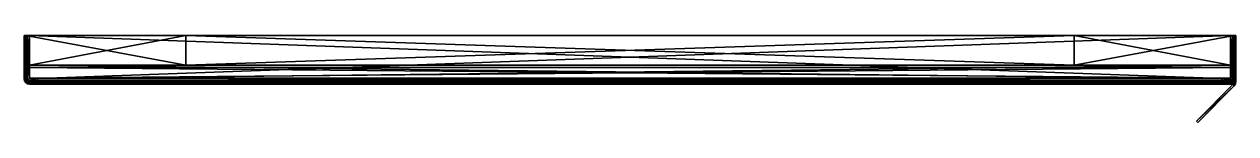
# Model space of a CAD drawing. Header units: centimetres. Extents: x -22.5 to 22.5, y -3.2 to 0.
import ezdxf

# ---------------------------------------------------------------- set-up
doc = ezdxf.new("R2010")
doc.units = ezdxf.units.CM
doc.header["$MEASUREMENT"] = 0
doc.layers.add('ALUMINIUM_FRAME', color=254, linetype='Continuous')
doc.layers.add('CAB_DOOR_GLASS', color=254, linetype='Continuous')

msp = doc.modelspace()

# ---------------------------------------------------------------- meshes
at = {"layer": 'ALUMINIUM_FRAME', "color": 254}
mesh = msp.add_polyface(dxfattribs=at)
corners = [(22.441, -1.741, 66.241), (22.441, 0, 66.241), (22.377, -1.677, 66.285), (22.377, 0, 66.285), (22.3, -1.6, 66.3), (22.3, 0, 66.3), (-22.377, -1.677, 66.285), (-22.3, -1.6, 66.3), (-22.377, 0, 66.285), (-22.3, 0, 66.3), (-22.441, -1.741, 66.241), (-22.441, 0, 66.241), (16.5, 0, 60.3), (-16.5, 0, 60.3), (-22.3, -1.1, 66.1), (-16.5, -1.1, 60.3), (-22.3, -1.6, 66.1), (-22.015, -1.677, 65.815), (-22.059, -1.741, 65.859), (-22.377, -1.785, 66.177), (-22.123, -1.785, 65.923), (-22.3, -1.8, 66.1), (-22.2, -1.8, 66), (-22, -1.6, 65.8), (22.015, -1.677, 65.815), (22.3, -1.6, 66.1), (22.059, -1.741, 65.859), (22.123, -1.785, 65.923), (22.377, -1.785, 66.177), (22.2, -1.8, 66), (22.3, -1.8, 66.1), (22, -1.6, 65.8), (22.3, -1.1, 66.1), (16.5, -1.1, 60.3), (-22.485, -1.677, 0.123), (-22.5, -1.6, 0.2), (-22.485, 0, 0.123), (-22.5, 0, 0.2), (-22.441, -1.741, 0.059), (-22.441, 0, 0.059), (-22.485, -1.677, 66.177), (-22.485, 0, 66.177), (-22.5, -1.6, 66.1), (-22.5, 0, 66.1), (-22.3, -1.1, 0.2), (-16.5, 0, 6), (-16.5, -1.1, 6), (-22.3, -1.6, 0.2), (-22.015, -1.677, 0.485), (-22.059, -1.741, 0.441), (-22.377, -1.785, 0.123), (-22.123, -1.785, 0.377), (-22.3, -1.8, 0.2), (-22.2, -1.8, 0.3), (-22, -1.6, 0.5), (-22.377, -1.677, 0.015), (-22.377, 0, 0.015), (-22.3, -1.6), (-22.3, 0), (22.377, -1.677, 0.015), (22.3, -1.6), (22.377, 0, 0.015), (22.3, 0), (22.441, -1.741, 0.059), (22.441, 0, 0.059), (16.5, 0, 6), (22.3, -1.1, 0.2), (16.5, -1.1, 6), (22.3, -1.6, 0.2), (22.015, -1.677, 0.485), (22.059, -1.741, 0.441), (22.377, -1.785, 0.123), (22.123, -1.785, 0.377), (22.3, -1.8, 0.2), (22.2, -1.8, 0.3), (22, -1.6, 0.5), (22.5, -1.717, 66.1), (22.5, 0, 66.1), (22.496, -1.756, 66.119), (22.485, 0, 66.177), (22.485, -1.794, 66.177), (22.466, -1.828, 66.204), (22.441, -1.859, 66.241), (22.5, -1.717, 0.2), (22.496, -1.756, 0.181), (22.5, 0, 0.2), (22.485, 0, 0.123), (22.485, -1.794, 0.123), (22.466, -1.828, 0.096), (22.441, -1.859, 0.059), (22.4, -1.8, 66.2), (21.037, -3.163, 64.837), (21.086, -3.214, 64.886), (22, -1.8, 65.8), (21.037, -3.163, 1.463), (22.4, -1.8, 0.1), (21.086, -3.214, 1.414), (22, -1.8, 0.5)]
mesh.append_faces([[corners[k] for k in face] for face in [(2, 1, 3), (4, 3, 5), (8, 7, 9), (11, 6, 8), (7, 5, 9), (11, 12, 13), (14, 13, 15), (21, 20, 22), (29, 28, 30), (19, 30, 28), (21, 29, 30), (22, 27, 29), (20, 26, 27), (18, 24, 26), (17, 31, 24), (31, 16, 25), (25, 14, 32), (14, 33, 32), (33, 13, 12), (6, 4, 7), (10, 2, 6), (10, 28, 0), (36, 35, 37), (39, 34, 36), (42, 41, 43), (40, 11, 41), (35, 40, 42), (43, 35, 42), (34, 10, 40), (22, 19, 21), (44, 45, 46), (52, 51, 53), (50, 10, 38), (11, 43, 41), (45, 15, 46), (46, 14, 44), (44, 16, 47), (52, 19, 50), (53, 21, 52), (51, 22, 53), (49, 20, 51), (48, 18, 49), (54, 17, 48), (16, 54, 47), (55, 39, 56), (57, 56, 58), (61, 60, 62), (64, 59, 61), (60, 58, 62), (62, 64, 61), (53, 50, 52), (66, 65, 67), (73, 72, 74), (71, 38, 63), (38, 59, 63), (55, 60, 59), (65, 46, 67), (67, 44, 66), (66, 47, 68), (73, 50, 71), (74, 52, 73), (72, 53, 74), (70, 51, 72), (69, 49, 70), (75, 48, 69), (47, 75, 68), (86, 84, 87), (64, 88, 89), (84, 80, 87), (83, 78, 84), (87, 81, 88), (88, 82, 89), (32, 12, 33), (32, 67, 66), (67, 12, 65), (64, 85, 86), (85, 76, 83), (68, 32, 66), (75, 25, 68), (97, 31, 75), (90, 97, 95), (94, 90, 95), (92, 94, 96), (82, 96, 89)]], dxfattribs={"vtx0": -1, "color": 254})
mesh.append_faces([[corners[k] for k in face] for face in [(5, 1, 9), (11, 14, 10), (18, 10, 17), (19, 20, 21), (26, 0, 27), (27, 28, 29), (0, 32, 1), (12, 1, 33), (18, 10, 20), (20, 19, 22), (10, 14, 11), (39, 44, 38), (49, 38, 48), (50, 51, 52), (49, 38, 51), (51, 50, 53), (38, 44, 39), (64, 66, 63), (70, 63, 69), (71, 72, 73), (85, 84, 86), (86, 88, 64), (1, 32, 82), (91, 82, 90), (97, 68, 95), (89, 66, 64), (65, 1, 64)]], dxfattribs={"vtx0": -1, "vtx1": -1, "color": 254})
mesh.append_faces([[corners[k] for k in face] for face in [(9, 1, 11), (11, 13, 14), (10, 16, 17), (24, 25, 0), (17, 16, 10), (38, 47, 48), (11, 39, 43), (11, 45, 39), (58, 39, 64), (48, 47, 38), (64, 65, 66), (63, 68, 69), (82, 32, 90), (95, 66, 89), (1, 77, 64)]], dxfattribs={"vtx0": -1, "vtx1": -1, "vtx2": -1, "color": 254})
mesh.append_faces([[corners[k] for k in face] for face in [(18, 19, 10), (1, 32, 33), (11, 14, 15), (49, 50, 38), (39, 37, 43), (39, 65, 64), (39, 44, 46), (70, 71, 63), (78, 77, 79), (81, 79, 1), (25, 93, 90), (64, 66, 67)]], dxfattribs={"vtx0": -1, "vtx2": -1, "color": 254})
mesh.append_faces([[corners[k] for k in face] for face in [(0, 1, 2), (2, 3, 4), (6, 7, 8), (10, 6, 11), (4, 5, 7), (3, 1, 5), (8, 9, 11), (21, 30, 19), (22, 29, 21), (20, 27, 22), (18, 26, 20), (17, 24, 18), (23, 31, 17), (23, 16, 31), (16, 14, 25), (15, 33, 14), (15, 13, 33), (2, 4, 6), (0, 2, 10), (19, 28, 10), (34, 35, 36), (38, 34, 39), (40, 41, 42), (10, 11, 40), (34, 40, 35), (37, 35, 43), (38, 10, 34), (13, 11, 15), (19, 10, 50), (36, 37, 39), (13, 15, 45), (15, 14, 46), (14, 16, 44), (21, 19, 52), (22, 21, 53), (20, 22, 51), (18, 20, 49), (17, 18, 48), (23, 17, 54), (23, 54, 16), (38, 39, 55), (55, 56, 57), (59, 60, 61), (63, 59, 64), (57, 58, 60), (56, 39, 58), (45, 65, 39), (45, 39, 46), (50, 38, 71), (55, 59, 38), (57, 60, 55), (45, 46, 65), (46, 44, 67), (44, 47, 66), (52, 50, 73), (53, 52, 74), (51, 53, 72), (49, 51, 70), (48, 49, 69), (54, 48, 75), (54, 75, 47), (76, 77, 78), (80, 78, 79), (80, 79, 81), (82, 81, 1), (83, 84, 85), (87, 88, 86), (78, 80, 84), (76, 78, 83), (80, 81, 87), (81, 82, 88), (31, 93, 25), (96, 94, 89), (65, 64, 67), (33, 67, 32), (33, 12, 67), (79, 77, 1), (77, 76, 85), (25, 32, 68), (31, 25, 75), (93, 31, 97), (93, 97, 90), (91, 90, 94), (91, 94, 92), (92, 96, 82)]], dxfattribs={"vtx1": -1, "color": 254})
mesh.append_faces([[corners[k] for k in face] for face in [(1, 12, 11), (14, 16, 10), (18, 20, 19), (26, 24, 0), (0, 28, 27), (25, 32, 0), (18, 17, 10), (10, 19, 20), (16, 14, 10), (39, 45, 44), (44, 47, 38), (49, 51, 50), (62, 58, 64), (49, 48, 38), (38, 50, 51), (47, 44, 38), (66, 68, 63), (70, 72, 71), (1, 12, 32), (32, 25, 90), (94, 95, 89), (68, 66, 95), (77, 85, 64)]], dxfattribs={"vtx1": -1, "vtx2": -1, "color": 254})
mesh.append_faces([[corners[k] for k in face] for face in [(16, 23, 17), (24, 31, 25), (17, 23, 16), (47, 54, 48), (11, 13, 45), (48, 54, 47), (68, 75, 69), (91, 92, 82), (97, 75, 68), (65, 12, 1)]], dxfattribs={"vtx2": -1, "color": 254})
at = {"layer": 'CAB_DOOR_GLASS', "color": 254}
mesh = msp.add_polyface(dxfattribs=at)
corners = [(22.3, -1.574, 66.1), (-22.3, -1.574, 66.1), (22.3, -1.574, 0.2), (-22.3, -1.574, 0.2), (22.3, -1.184, 0.2), (-22.3, -1.184, 0.2), (22.3, -1.184, 66.1), (-22.3, -1.184, 66.1)]
mesh.append_faces([[corners[k] for k in face] for face in [(2, 1, 3), (6, 5, 7), (2, 5, 4), (3, 7, 5), (1, 6, 7), (0, 4, 6)]], dxfattribs={"vtx0": -1, "color": 254})
mesh.append_faces([[corners[k] for k in face] for face in [(0, 1, 2), (4, 5, 6), (3, 5, 2), (1, 7, 3), (0, 6, 1), (2, 4, 0)]], dxfattribs={"vtx1": -1, "color": 254})

doc.saveas('drawing.dxf')
